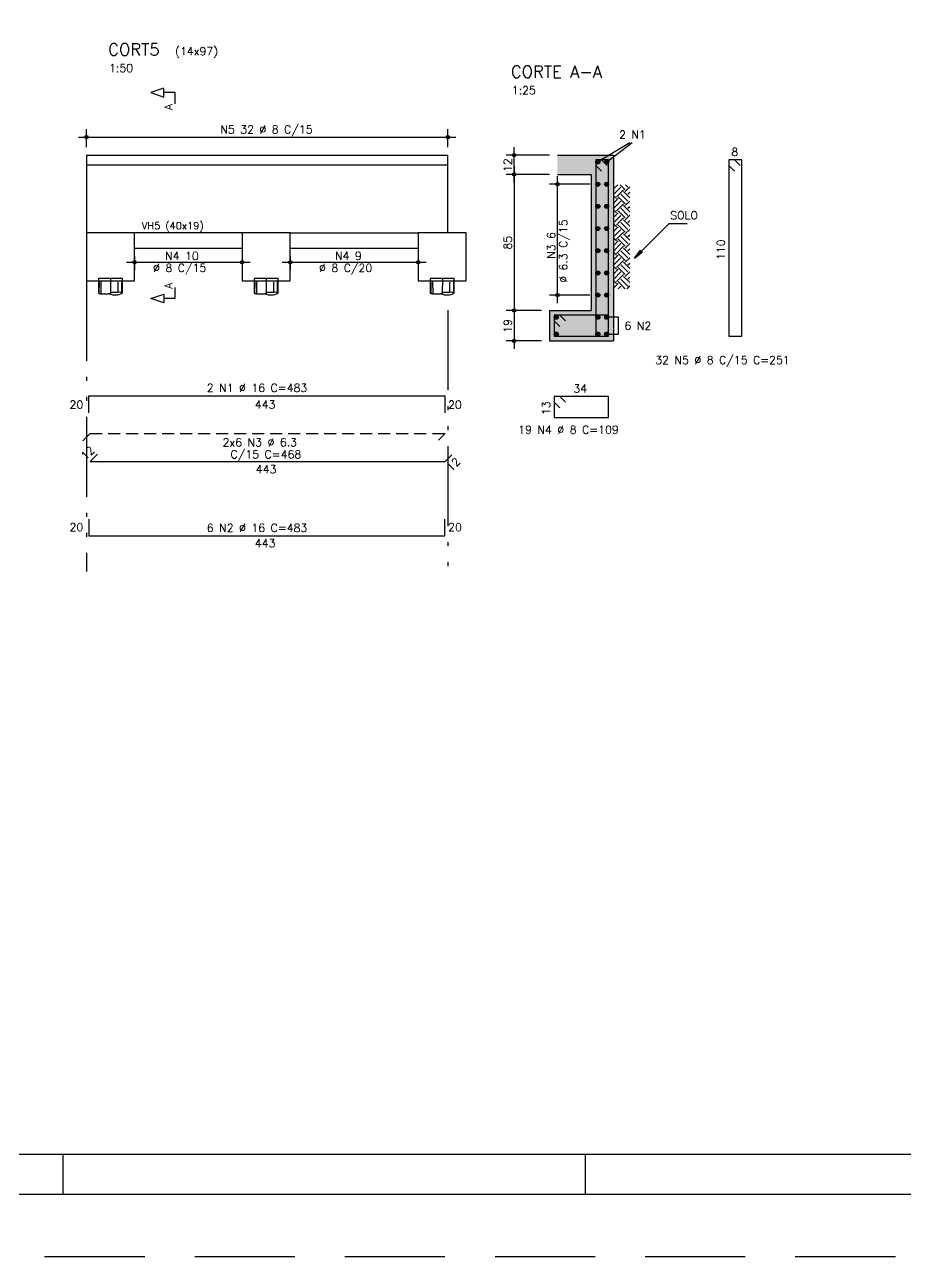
# Model space of a CAD drawing. Extents: x -1.9 to 86, y -1.2 to 61.3.
# Drawn here: x 20.05 to 42.05, y -1.19 to 29.58 of the extents above; entities that cross this region are included whole.
import ezdxf

# ---------------------------------------------------------------- set-up
doc = ezdxf.new("R2010")
doc.units = 0
doc.header["$MEASUREMENT"] = 0
for name, pattern in [('ESTILO_TQS_0001', [0.45, 0.3, -0.15]), ('ESTILO_TQS_0004', [3.3, 2, -0.4, 0.05, -0.4, 0.05, -0.4]), ('HIDDEN', [0.375, 0.25, -0.125])]:
    doc.linetypes.add(name, pattern=pattern)
doc.layers.get('0').update_dxf_attribs({"linetype": 'CONTINUOUS'})
doc.layers.get('Defpoints').update_dxf_attribs({"linetype": 'CONTINUOUS'})
for name, color, linetype in [('ARQ_FOLHA', 7, 'CONTINUOUS'), ('PENA_01', 1, 'CONTINUOUS'), ('PENA_02', 2, 'CONTINUOUS'), ('PENA_03', 3, 'CONTINUOUS'), ('PENA_04', 4, 'CONTINUOUS'), ('PENA_05', 5, 'CONTINUOUS'), ('PENA_06', 6, 'CONTINUOUS'), ('PENA_10', 253, 'CONTINUOUS')]:
    doc.layers.add(name, color=color, linetype=linetype)
doc.styles.get("Standard").update_dxf_attribs({"font": 'ROMANS.SHX'})

# ---------------------------------------------------------------- blocks, each defined once
blk = doc.blocks.new('FOLHA A1 - 841 X 594')
at = {"layer": 'ARQ_FOLHA', "color": 1}
for p, q in [((-631, 10), (-631, 0)), ((-500.5, 10), (-500.5, 0))]:
    blk.add_line(p, q, dxfattribs=at)
for points in [[(-841, 0), (0, 0), (0, 594), (-841, 594)], [(-816, 10), (-10, 10), (-10, 584), (-816, 584)]]:
    blk.add_lwpolyline(points, close=True, dxfattribs=at)
at = {"layer": 'Defpoints', "color": 8, "linetype": 'HIDDEN', "ltscale": 100}
blk.add_lwpolyline([(-860.5, 609.5), (-860.5, -15.5), (19.5, -15.5), (19.5, 609.5)], close=True, dxfattribs=at)
blk = doc.blocks.new('*U23')
blk.add_blockref('FOLHA A1 - 841 X 594', (0, 0))

msp = doc.modelspace()

# ---------------------------------------------------------------- linework, layer by layer
at = {"layer": 'PENA_01', "linetype": 'Continuous'}
for p, q in [((21.595, 26.522), (21.595, 26.974)), ((30.623, 26.522), (30.623, 26.974)), ((21.395, 26.774), (30.823, 26.774)), ((32.277, 25.642), (32.277, 26.522)), ((33.158, 26.322), (32.077, 26.322)), ((32.277, 26.042), (32.277, 22.242)), ((33.158, 25.842), (32.077, 25.842)), ((33.158, 25.842), (32.077, 25.842)), ((34.168, 25.597), (33.164, 25.597)), ((33.364, 22.626), (33.364, 25.797)), ((22.795, 23.802), (22.795, 23.445)), ((25.483, 23.802), (25.483, 23.445)), ((26.683, 23.802), (26.683, 23.445)), ((29.883, 23.802), (29.883, 23.445)), ((22.595, 23.645), (25.683, 23.645)), ((26.483, 23.645), (30.083, 23.645)), ((34.168, 22.826), (33.164, 22.826)), ((32.277, 22.642), (32.277, 21.482)), ((32.958, 22.442), (32.077, 22.442)), ((32.958, 22.442), (32.077, 22.442)), ((32.958, 21.682), (32.077, 21.682))]:
    msp.add_line(p, q, dxfattribs=at)
at = {"layer": 'PENA_01', "linetype": 'ESTILO_TQS_0004'}
for p, q in [((21.595, 23.182), (21.595, 15.923)), ((30.623, 22.45), (30.623, 15.923))]:
    msp.add_line(p, q, dxfattribs=at)
at = {"layer": 'PENA_01', "linetype": 'ESTILO_TQS_0001'}
for p, q in [((21.5, 19.183), (21.684, 19.366)), ((21.684, 19.366), (30.555, 19.366)), ((30.555, 19.366), (30.386, 19.197))]:
    msp.add_line(p, q, dxfattribs=at)
at = {"layer": 'PENA_02', "linetype": 'Continuous'}
for p, q in [((34.767, 25.571), (34.767, 25.571)), ((34.768, 25.572), (34.768, 25.572)), ((34.78, 25.496), (34.869, 25.585)), ((35.053, 25.46), (34.929, 25.585)), ((35.12, 25.526), (35.061, 25.585)), ((34.767, 25.482), (34.78, 25.496)), ((34.767, 25.35), (34.798, 25.381)), ((34.817, 25.254), (34.767, 25.305)), ((34.777, 25.515), (34.777, 25.515)), ((34.798, 25.381), (34.943, 25.526)), ((34.801, 25.358), (34.801, 25.358)), ((34.816, 25.266), (34.816, 25.266)), ((34.833, 25.239), (34.817, 25.254)), ((34.827, 25.189), (34.877, 25.239)), ((34.833, 25.283), (35.009, 25.46)), ((35.053, 25.106), (34.877, 25.283)), ((35.12, 25.173), (34.943, 25.349)), ((35.167, 25.258), (35.009, 25.416)), ((35.053, 25.416), (35.167, 25.529)), ((35.12, 25.349), (35.167, 25.396)), ((35.167, 25.479), (35.167, 25.479)), ((35.167, 25.347), (35.167, 25.347)), ((34.767, 25.217), (34.767, 25.217)), ((34.767, 25.129), (34.827, 25.189)), ((34.767, 24.996), (34.845, 25.075)), ((34.833, 24.885), (34.767, 24.951)), ((34.833, 24.929), (34.863, 24.96)), ((34.841, 25.097), (34.841, 25.097)), ((34.845, 25.075), (34.943, 25.173)), ((34.863, 24.96), (35.009, 25.106)), ((34.866, 24.941), (34.866, 24.941)), ((35.12, 24.819), (34.943, 24.996)), ((35.167, 24.905), (35.009, 25.062)), ((35.053, 25.062), (35.167, 25.175)), ((35.12, 24.996), (35.167, 25.043)), ((35.167, 25.126), (35.167, 25.126)), ((35.167, 24.993), (35.167, 24.993)), ((34.767, 24.775), (34.874, 24.883)), ((34.767, 24.863), (34.767, 24.863)), ((34.767, 24.643), (34.892, 24.768)), ((34.833, 24.576), (34.91, 24.653)), ((34.874, 24.883), (34.877, 24.885)), ((35.053, 24.753), (34.877, 24.929)), ((34.882, 24.836), (34.882, 24.836)), ((34.892, 24.768), (34.943, 24.819)), ((34.906, 24.679), (34.906, 24.679)), ((34.91, 24.653), (35.009, 24.753)), ((35.12, 24.465), (34.943, 24.642)), ((35.167, 24.551), (35.009, 24.708)), ((35.053, 24.708), (35.167, 24.822)), ((35.12, 24.642), (35.167, 24.689)), ((35.167, 24.772), (35.167, 24.772)), ((35.167, 24.64), (35.167, 24.64)), ((34.833, 24.532), (34.767, 24.598)), ((34.767, 24.422), (34.877, 24.532)), ((34.767, 24.51), (34.767, 24.51)), ((34.767, 24.289), (34.939, 24.462)), ((34.833, 24.222), (34.957, 24.347)), ((34.93, 24.523), (34.877, 24.576)), ((34.922, 24.577), (34.922, 24.577)), ((35.053, 24.399), (34.93, 24.523)), ((34.939, 24.462), (34.943, 24.465)), ((34.946, 24.418), (34.946, 24.418)), ((34.957, 24.347), (35.009, 24.399)), ((35.167, 24.198), (35.009, 24.355)), ((35.053, 24.355), (35.167, 24.468)), ((35.12, 24.289), (35.167, 24.335)), ((35.167, 24.419), (35.167, 24.419)), ((34.833, 24.178), (34.767, 24.244)), ((34.767, 24.068), (34.877, 24.178)), ((34.767, 24.156), (34.767, 24.156)), ((34.767, 23.935), (34.943, 24.112)), ((34.833, 23.869), (35.004, 24.04)), ((34.994, 24.105), (34.877, 24.222)), ((34.97, 24.262), (34.943, 24.289)), ((34.969, 24.27), (34.969, 24.27)), ((35.12, 24.112), (34.97, 24.262)), ((34.986, 24.155), (34.986, 24.155)), ((35.053, 24.046), (34.994, 24.105)), ((35.004, 24.04), (35.009, 24.046)), ((35.053, 24.001), (35.167, 24.114)), ((35.167, 24.286), (35.167, 24.286)), ((35.167, 24.065), (35.167, 24.065)), ((34.833, 23.825), (34.767, 23.891)), ((34.767, 23.714), (34.877, 23.825)), ((34.767, 23.803), (34.767, 23.803)), ((34.767, 23.582), (34.943, 23.758)), ((35.053, 23.692), (34.877, 23.869)), ((35.034, 23.844), (34.943, 23.935)), ((35.01, 24), (35.009, 24.001)), ((35.167, 23.844), (35.01, 24)), ((35.016, 23.964), (35.016, 23.964)), ((35.034, 23.849), (35.034, 23.849)), ((35.12, 23.758), (35.034, 23.844)), ((35.051, 23.734), (35.051, 23.734)), ((35.063, 23.657), (35.167, 23.761)), ((35.12, 23.935), (35.167, 23.982)), ((35.167, 23.933), (35.167, 23.933)), ((35.167, 23.712), (35.167, 23.712)), ((34.833, 23.471), (34.767, 23.537)), ((34.767, 23.361), (34.877, 23.471)), ((34.767, 23.449), (34.767, 23.449)), ((34.767, 23.228), (34.943, 23.405)), ((34.833, 23.515), (35.009, 23.692)), ((35.053, 23.338), (34.877, 23.515)), ((35.099, 23.426), (34.943, 23.582)), ((35.075, 23.583), (35.009, 23.648)), ((35.053, 23.648), (35.063, 23.657)), ((35.058, 23.687), (35.058, 23.687)), ((35.167, 23.491), (35.075, 23.583)), ((35.081, 23.542), (35.081, 23.542)), ((35.098, 23.428), (35.098, 23.428)), ((35.12, 23.405), (35.099, 23.426)), ((35.11, 23.351), (35.167, 23.407)), ((35.12, 23.582), (35.167, 23.628)), ((35.167, 23.579), (35.167, 23.579)), ((34.833, 23.118), (34.767, 23.183)), ((34.767, 23.007), (34.877, 23.118)), ((34.767, 23.096), (34.767, 23.096)), ((34.833, 23.162), (35.009, 23.338)), ((35.053, 22.985), (34.877, 23.162)), ((35.12, 23.051), (34.943, 23.228)), ((35.139, 23.165), (35.009, 23.294)), ((35.053, 23.294), (35.11, 23.351)), ((35.12, 23.228), (35.128, 23.236)), ((35.123, 23.269), (35.123, 23.269)), ((35.128, 23.236), (35.167, 23.275)), ((35.167, 23.137), (35.139, 23.165)), ((35.146, 23.121), (35.146, 23.121)), ((35.167, 23.358), (35.167, 23.358)), ((35.167, 23.225), (35.167, 23.225)), ((34.833, 22.985), (34.833, 22.985)), ((34.876, 22.985), (34.943, 23.051)), ((34.965, 22.985), (34.965, 22.985)), ((35.009, 22.985), (35.009, 22.985)), ((35.054, 22.985), (35.054, 22.985)), ((35.097, 22.985), (35.157, 23.045)), ((35.157, 23.045), (35.167, 23.054)), ((35.163, 23.008), (35.163, 23.008)), ((35.167, 23.004), (35.167, 23.004))]:
    msp.add_line(p, q, dxfattribs=at)
for centre, radius in [((21.595, 26.774), 0.0416), ((21.595, 26.774), 0.0208), ((30.623, 26.774), 0.0416), ((30.623, 26.774), 0.0208), ((32.277, 26.322), 0.04), ((32.277, 26.322), 0.02), ((32.277, 25.842), 0.04), ((32.277, 25.842), 0.04), ((32.277, 25.842), 0.02), ((32.277, 25.842), 0.02), ((33.364, 25.597), 0.0416), ((33.364, 25.597), 0.0208), ((22.795, 23.645), 0.0416), ((22.795, 23.645), 0.0208), ((25.483, 23.645), 0.0416), ((25.483, 23.645), 0.0208), ((26.683, 23.645), 0.0416), ((26.683, 23.645), 0.0208), ((29.883, 23.645), 0.0416), ((29.883, 23.645), 0.0208), ((33.364, 22.826), 0.0416), ((33.364, 22.826), 0.0208), ((32.277, 22.442), 0.04), ((32.277, 22.442), 0.04), ((32.277, 22.442), 0.02), ((32.277, 22.442), 0.02), ((32.277, 21.682), 0.04), ((32.277, 21.682), 0.02)]:
    msp.add_circle(centre, radius, dxfattribs=at)
at = {"layer": 'PENA_03', "linetype": 'Continuous'}
for p, q in [((34.361, 26.153), (35.164, 26.636)), ((34.585, 26.151), (35.229, 26.635)), ((21.595, 26.322), (21.595, 24.382)), ((21.595, 26.322), (30.623, 26.322)), ((21.595, 26.322), (21.595, 26.322)), ((30.623, 24.382), (30.623, 26.322)), ((30.623, 26.322), (30.623, 26.322)), ((33.358, 26.322), (34.758, 26.322)), ((33.358, 26.322), (33.358, 26.322)), ((34.758, 26.322), (34.758, 21.682)), ((21.595, 26.082), (30.623, 26.082)), ((33.358, 25.842), (34.198, 25.842)), ((33.358, 25.842), (33.358, 25.842)), ((33.358, 25.842), (33.358, 25.842)), ((34.198, 25.842), (34.198, 22.442)), ((34.368, 25.597), (34.368, 25.597)), ((22.795, 24.002), (25.483, 24.002)), ((22.795, 24.002), (22.795, 24.002)), ((25.483, 24.002), (25.483, 24.002)), ((26.683, 24.002), (26.683, 24.002)), ((29.883, 24.002), (29.883, 24.002)), ((21.845, 23.182), (22.545, 23.182)), ((22.495, 23.242), (21.895, 23.242)), ((21.895, 23.242), (21.895, 23.189)), ((21.895, 23.189), (21.895, 22.875)), ((21.902, 22.872), (21.906, 23.166)), ((21.915, 22.866), (21.921, 23.17)), ((21.964, 22.854), (21.961, 23.169)), ((22.196, 23.248), (22.195, 22.875)), ((22.387, 22.895), (22.386, 23.151)), ((22.48, 22.882), (22.48, 23.17)), ((22.491, 22.877), (22.491, 23.185)), ((22.495, 23.189), (22.495, 23.242)), ((22.495, 22.875), (22.495, 23.189)), ((25.733, 23.182), (26.433, 23.182)), ((26.383, 23.242), (25.783, 23.242)), ((25.783, 23.242), (25.783, 23.189)), ((25.783, 23.189), (25.783, 22.875)), ((25.79, 22.872), (25.794, 23.166)), ((25.803, 22.866), (25.809, 23.17)), ((25.852, 22.854), (25.849, 23.169)), ((26.084, 23.248), (26.083, 22.875)), ((26.275, 22.895), (26.274, 23.151)), ((26.368, 22.882), (26.368, 23.17)), ((26.379, 22.877), (26.379, 23.185)), ((26.383, 23.189), (26.383, 23.242)), ((26.383, 22.875), (26.383, 23.189)), ((30.133, 23.182), (30.833, 23.182)), ((30.783, 23.242), (30.183, 23.242)), ((30.183, 23.242), (30.183, 23.189)), ((30.183, 23.189), (30.183, 22.875)), ((30.19, 22.872), (30.194, 23.166)), ((30.203, 22.866), (30.209, 23.17)), ((30.252, 22.854), (30.249, 23.169)), ((30.484, 23.248), (30.483, 22.875)), ((30.675, 22.895), (30.674, 23.151)), ((30.768, 22.882), (30.768, 23.17)), ((30.779, 22.877), (30.779, 23.185)), ((30.783, 23.189), (30.783, 23.242)), ((30.783, 22.875), (30.783, 23.189)), ((34.368, 22.826), (34.368, 22.826)), ((33.158, 22.442), (33.158, 21.682)), ((33.158, 22.442), (34.198, 22.442)), ((33.158, 22.442), (33.158, 22.442)), ((33.158, 22.442), (33.158, 22.442)), ((33.158, 21.682), (34.758, 21.682)), ((33.158, 21.682), (33.158, 21.682))]:
    msp.add_line(p, q, dxfattribs=at)
for points in [[(23.806, 27.608), (23.806, 27.885), (23.529, 27.885), (23.529, 27.996), (23.206, 27.885), (23.529, 27.774), (23.529, 27.885)], [(22.795, 24.382), (21.595, 24.382), (21.595, 23.182), (22.795, 23.182), (22.795, 24.382)], [(25.483, 24.382), (22.795, 24.382)], [(26.683, 24.382), (25.483, 24.382), (25.483, 23.182), (26.683, 23.182), (26.683, 24.382)], [(26.683, 24.382), (29.883, 24.382)], [(31.083, 24.382), (29.883, 24.382), (29.883, 23.182), (31.083, 23.182), (31.083, 24.382)], [(36.597, 24.61), (36.144, 24.61), (35.285, 23.751), (35.437, 23.949), (35.285, 23.751), (35.483, 23.903)], [(26.683, 24.002), (29.883, 24.002)], [(21.895, 22.875), (21.909, 22.869), (21.922, 22.864), (21.94, 22.859), (21.971, 22.855), (22.133, 22.856), (22.162, 22.862), (22.176, 22.867), (22.195, 22.875)], [(22.495, 22.875), (22.482, 22.881), (22.469, 22.886), (22.451, 22.891), (22.42, 22.896), (22.387, 22.895), (22.229, 22.888), (22.214, 22.884), (22.195, 22.875)], [(23.805, 23.019), (23.805, 22.742), (23.528, 22.742), (23.528, 22.631), (23.205, 22.742), (23.528, 22.853), (23.528, 22.742)], [(25.783, 22.875), (25.797, 22.869), (25.81, 22.864), (25.828, 22.859), (25.859, 22.855), (26.021, 22.856), (26.05, 22.862), (26.064, 22.867), (26.083, 22.875)], [(26.383, 22.875), (26.37, 22.881), (26.357, 22.886), (26.339, 22.891), (26.308, 22.896), (26.275, 22.895), (26.117, 22.888), (26.102, 22.884), (26.083, 22.875)], [(30.183, 22.875), (30.197, 22.869), (30.21, 22.864), (30.228, 22.859), (30.259, 22.855), (30.421, 22.856), (30.45, 22.862), (30.464, 22.867), (30.483, 22.875)], [(30.783, 22.875), (30.77, 22.881), (30.757, 22.886), (30.739, 22.891), (30.708, 22.896), (30.675, 22.895), (30.517, 22.888), (30.502, 22.884), (30.483, 22.875)], [(34.588, 21.853), (34.888, 21.853), (34.888, 22.272), (34.588, 22.272)]]:
    msp.add_lwpolyline(points, dxfattribs=at)
for centre in [(34.368, 26.152), (34.588, 26.152), (34.368, 25.597), (34.588, 25.597), (34.368, 25.043), (34.588, 25.043), (34.368, 24.489), (34.588, 24.489), (34.368, 23.935), (34.588, 23.935), (34.368, 23.38), (34.588, 23.38), (34.368, 22.826), (34.588, 22.826), (33.328, 22.272), (34.368, 22.272), (34.588, 22.272), (33.328, 21.853), (34.368, 21.853), (34.588, 21.853)]:
    msp.add_circle(centre, 0.05, dxfattribs=at)
for centre in [(22.315, 23.215), (26.203, 23.215), (30.603, 23.215)]:
    msp.add_arc(centre, 0.385, 246.6344, 297.9627, dxfattribs=at)
for points in [[(34.418, 26.152), (34.343, 26.195), (34.321, 26.169)], [(34.418, 26.152), (34.321, 26.169), (34.321, 26.134)], [(34.418, 26.152), (34.377, 26.201), (34.343, 26.195)], [(34.418, 26.152), (34.406, 26.184), (34.377, 26.201)], [(34.638, 26.152), (34.563, 26.195), (34.541, 26.169)], [(34.638, 26.152), (34.541, 26.169), (34.541, 26.134)], [(34.638, 26.152), (34.597, 26.201), (34.563, 26.195)], [(34.638, 26.152), (34.626, 26.184), (34.597, 26.201)], [(34.418, 26.152), (34.321, 26.134), (34.343, 26.108)], [(34.418, 26.152), (34.343, 26.108), (34.377, 26.102)], [(34.418, 26.152), (34.377, 26.102), (34.406, 26.119)], [(34.418, 26.152), (34.406, 26.119), (34.418, 26.152)], [(34.638, 26.152), (34.541, 26.134), (34.563, 26.108)], [(34.638, 26.152), (34.563, 26.108), (34.597, 26.102)], [(34.638, 26.152), (34.597, 26.102), (34.626, 26.119)], [(34.638, 26.152), (34.626, 26.119), (34.638, 26.152)], [(34.418, 25.597), (34.343, 25.641), (34.321, 25.614)], [(34.418, 25.597), (34.321, 25.614), (34.321, 25.58)], [(34.418, 25.597), (34.321, 25.58), (34.343, 25.554)], [(34.418, 25.597), (34.377, 25.647), (34.343, 25.641)], [(34.418, 25.597), (34.343, 25.554), (34.377, 25.548)], [(34.418, 25.597), (34.406, 25.629), (34.377, 25.647)], [(34.418, 25.597), (34.377, 25.548), (34.406, 25.565)], [(34.418, 25.597), (34.406, 25.565), (34.418, 25.597)], [(34.638, 25.597), (34.563, 25.641), (34.541, 25.614)], [(34.638, 25.597), (34.541, 25.614), (34.541, 25.58)], [(34.638, 25.597), (34.541, 25.58), (34.563, 25.554)], [(34.638, 25.597), (34.597, 25.647), (34.563, 25.641)], [(34.638, 25.597), (34.563, 25.554), (34.597, 25.548)], [(34.638, 25.597), (34.626, 25.629), (34.597, 25.647)], [(34.638, 25.597), (34.597, 25.548), (34.626, 25.565)], [(34.638, 25.597), (34.626, 25.565), (34.638, 25.597)], [(34.418, 25.043), (34.343, 25.086), (34.321, 25.06)], [(34.418, 25.043), (34.321, 25.06), (34.321, 25.026)], [(34.418, 25.043), (34.321, 25.026), (34.343, 25)], [(34.418, 25.043), (34.377, 25.092), (34.343, 25.086)], [(34.418, 25.043), (34.343, 25), (34.377, 24.994)], [(34.418, 25.043), (34.406, 25.075), (34.377, 25.092)], [(34.418, 25.043), (34.377, 24.994), (34.406, 25.011)], [(34.418, 25.043), (34.406, 25.011), (34.418, 25.043)], [(34.638, 25.043), (34.563, 25.086), (34.541, 25.06)], [(34.638, 25.043), (34.541, 25.06), (34.541, 25.026)], [(34.638, 25.043), (34.541, 25.026), (34.563, 25)], [(34.638, 25.043), (34.597, 25.092), (34.563, 25.086)], [(34.638, 25.043), (34.563, 25), (34.597, 24.994)], [(34.638, 25.043), (34.626, 25.075), (34.597, 25.092)], [(34.638, 25.043), (34.597, 24.994), (34.626, 25.011)], [(34.638, 25.043), (34.626, 25.011), (34.638, 25.043)], [(34.418, 24.489), (34.343, 24.532), (34.321, 24.506)], [(34.418, 24.489), (34.321, 24.506), (34.321, 24.472)], [(34.418, 24.489), (34.321, 24.472), (34.343, 24.446)], [(34.418, 24.489), (34.377, 24.538), (34.343, 24.532)], [(34.418, 24.489), (34.343, 24.446), (34.377, 24.44)], [(34.418, 24.489), (34.406, 24.521), (34.377, 24.538)], [(34.418, 24.489), (34.377, 24.44), (34.406, 24.457)], [(34.418, 24.489), (34.406, 24.457), (34.418, 24.489)], [(34.638, 24.489), (34.563, 24.532), (34.541, 24.506)], [(34.638, 24.489), (34.541, 24.506), (34.541, 24.472)], [(34.638, 24.489), (34.541, 24.472), (34.563, 24.446)], [(34.638, 24.489), (34.597, 24.538), (34.563, 24.532)], [(34.638, 24.489), (34.563, 24.446), (34.597, 24.44)], [(34.638, 24.489), (34.626, 24.521), (34.597, 24.538)], [(34.638, 24.489), (34.597, 24.44), (34.626, 24.457)], [(34.638, 24.489), (34.626, 24.457), (34.638, 24.489)], [(34.418, 23.935), (34.343, 23.978), (34.321, 23.952)], [(34.418, 23.935), (34.321, 23.952), (34.321, 23.918)], [(34.418, 23.935), (34.321, 23.918), (34.343, 23.891)], [(34.418, 23.935), (34.377, 23.984), (34.343, 23.978)], [(34.418, 23.935), (34.343, 23.891), (34.377, 23.885)], [(34.418, 23.935), (34.406, 23.967), (34.377, 23.984)], [(34.418, 23.935), (34.377, 23.885), (34.406, 23.903)], [(34.418, 23.935), (34.406, 23.903), (34.418, 23.935)], [(34.638, 23.935), (34.563, 23.978), (34.541, 23.952)], [(34.638, 23.935), (34.541, 23.952), (34.541, 23.918)], [(34.638, 23.935), (34.541, 23.918), (34.563, 23.891)], [(34.638, 23.935), (34.597, 23.984), (34.563, 23.978)], [(34.638, 23.935), (34.563, 23.891), (34.597, 23.885)], [(34.638, 23.935), (34.626, 23.967), (34.597, 23.984)], [(34.638, 23.935), (34.597, 23.885), (34.626, 23.903)], [(34.638, 23.935), (34.626, 23.903), (34.638, 23.935)], [(34.418, 23.38), (34.343, 23.424), (34.321, 23.398)], [(34.418, 23.38), (34.321, 23.398), (34.321, 23.363)], [(34.418, 23.38), (34.377, 23.43), (34.343, 23.424)], [(34.418, 23.38), (34.406, 23.413), (34.377, 23.43)], [(34.638, 23.38), (34.563, 23.424), (34.541, 23.398)], [(34.638, 23.38), (34.541, 23.398), (34.541, 23.363)], [(34.638, 23.38), (34.597, 23.43), (34.563, 23.424)], [(34.638, 23.38), (34.626, 23.413), (34.597, 23.43)], [(34.418, 23.38), (34.321, 23.363), (34.343, 23.337)], [(34.418, 23.38), (34.343, 23.337), (34.377, 23.331)], [(34.418, 23.38), (34.377, 23.331), (34.406, 23.348)], [(34.418, 23.38), (34.406, 23.348), (34.418, 23.38)], [(34.638, 23.38), (34.541, 23.363), (34.563, 23.337)], [(34.638, 23.38), (34.563, 23.337), (34.597, 23.331)], [(34.638, 23.38), (34.597, 23.331), (34.626, 23.348)], [(34.638, 23.38), (34.626, 23.348), (34.638, 23.38)], [(34.418, 22.826), (34.343, 22.87), (34.321, 22.843)], [(34.418, 22.826), (34.321, 22.843), (34.321, 22.809)], [(34.418, 22.826), (34.321, 22.809), (34.343, 22.783)], [(34.418, 22.826), (34.377, 22.875), (34.343, 22.87)], [(34.418, 22.826), (34.343, 22.783), (34.377, 22.777)], [(34.418, 22.826), (34.406, 22.858), (34.377, 22.875)], [(34.418, 22.826), (34.377, 22.777), (34.406, 22.794)], [(34.418, 22.826), (34.406, 22.794), (34.418, 22.826)], [(34.638, 22.826), (34.563, 22.87), (34.541, 22.843)], [(34.638, 22.826), (34.541, 22.843), (34.541, 22.809)], [(34.638, 22.826), (34.541, 22.809), (34.563, 22.783)], [(34.638, 22.826), (34.597, 22.875), (34.563, 22.87)], [(34.638, 22.826), (34.563, 22.783), (34.597, 22.777)], [(34.638, 22.826), (34.626, 22.858), (34.597, 22.875)], [(34.638, 22.826), (34.597, 22.777), (34.626, 22.794)], [(34.638, 22.826), (34.626, 22.794), (34.638, 22.826)], [(33.378, 22.272), (33.303, 22.315), (33.281, 22.289)], [(33.378, 22.272), (33.281, 22.289), (33.281, 22.255)], [(33.378, 22.272), (33.281, 22.255), (33.303, 22.229)], [(33.378, 22.272), (33.337, 22.321), (33.303, 22.315)], [(33.378, 22.272), (33.303, 22.229), (33.337, 22.223)], [(33.378, 22.272), (33.366, 22.304), (33.337, 22.321)], [(33.378, 22.272), (33.337, 22.223), (33.366, 22.24)], [(33.378, 22.272), (33.366, 22.24), (33.378, 22.272)], [(34.418, 22.272), (34.343, 22.315), (34.321, 22.289)], [(34.418, 22.272), (34.321, 22.289), (34.321, 22.255)], [(34.418, 22.272), (34.321, 22.255), (34.343, 22.229)], [(34.418, 22.272), (34.377, 22.321), (34.343, 22.315)], [(34.418, 22.272), (34.343, 22.229), (34.377, 22.223)], [(34.418, 22.272), (34.406, 22.304), (34.377, 22.321)], [(34.418, 22.272), (34.377, 22.223), (34.406, 22.24)], [(34.418, 22.272), (34.406, 22.24), (34.418, 22.272)], [(34.638, 22.272), (34.563, 22.315), (34.541, 22.289)], [(34.638, 22.272), (34.541, 22.289), (34.541, 22.255)], [(34.638, 22.272), (34.541, 22.255), (34.563, 22.229)], [(34.638, 22.272), (34.597, 22.321), (34.563, 22.315)], [(34.638, 22.272), (34.563, 22.229), (34.597, 22.223)], [(34.638, 22.272), (34.626, 22.304), (34.597, 22.321)], [(34.638, 22.272), (34.597, 22.223), (34.626, 22.24)], [(34.638, 22.272), (34.626, 22.24), (34.638, 22.272)], [(33.378, 21.853), (33.303, 21.896), (33.281, 21.87)], [(33.378, 21.853), (33.281, 21.87), (33.281, 21.835)], [(33.378, 21.853), (33.337, 21.902), (33.303, 21.896)], [(33.378, 21.853), (33.366, 21.885), (33.337, 21.902)], [(34.418, 21.853), (34.343, 21.896), (34.321, 21.87)], [(34.418, 21.853), (34.321, 21.87), (34.321, 21.835)], [(34.418, 21.853), (34.377, 21.902), (34.343, 21.896)], [(34.418, 21.853), (34.406, 21.885), (34.377, 21.902)], [(34.638, 21.853), (34.563, 21.896), (34.541, 21.87)], [(34.638, 21.853), (34.541, 21.87), (34.541, 21.835)], [(34.638, 21.853), (34.597, 21.902), (34.563, 21.896)], [(34.638, 21.853), (34.626, 21.885), (34.597, 21.902)], [(33.378, 21.853), (33.281, 21.835), (33.303, 21.809)], [(33.378, 21.853), (33.303, 21.809), (33.337, 21.803)], [(33.378, 21.853), (33.337, 21.803), (33.366, 21.82)], [(33.378, 21.853), (33.366, 21.82), (33.378, 21.853)], [(34.418, 21.853), (34.321, 21.835), (34.343, 21.809)], [(34.418, 21.853), (34.343, 21.809), (34.377, 21.803)], [(34.418, 21.853), (34.377, 21.803), (34.406, 21.82)], [(34.418, 21.853), (34.406, 21.82), (34.418, 21.853)], [(34.638, 21.853), (34.541, 21.835), (34.563, 21.809)], [(34.638, 21.853), (34.563, 21.809), (34.597, 21.803)], [(34.638, 21.853), (34.597, 21.803), (34.626, 21.82)], [(34.638, 21.853), (34.626, 21.82), (34.638, 21.853)]]:
    msp.add_solid(points, dxfattribs=at)
at = {"layer": 'PENA_04', "linetype": 'Continuous'}
for p, q in [((34.458, 26.202), (34.318, 26.202)), ((34.318, 26.202), (34.318, 21.802)), ((34.638, 26.202), (34.318, 26.202)), ((34.318, 26.202), (34.318, 26.062)), ((34.598, 26.062), (34.458, 26.202)), ((34.638, 21.802), (34.638, 26.202)), ((34.318, 26.062), (34.458, 25.922)), ((33.418, 22.323), (33.278, 22.323)), ((33.278, 22.323), (33.278, 21.803)), ((34.638, 22.323), (33.278, 22.323)), ((33.278, 22.323), (33.278, 22.183)), ((33.278, 22.183), (33.418, 22.043)), ((33.558, 22.183), (33.418, 22.323)), ((34.638, 21.803), (34.638, 22.323)), ((33.278, 21.803), (34.638, 21.803)), ((34.318, 21.802), (34.638, 21.802))]:
    msp.add_line(p, q, dxfattribs=at)
at = {"layer": 'PENA_05', "linetype": 'Continuous'}
for p, q in [((37.782, 26.202), (37.642, 26.202)), ((37.642, 26.202), (37.642, 21.802)), ((37.962, 26.202), (37.642, 26.202)), ((37.642, 26.202), (37.642, 26.062)), ((37.922, 26.062), (37.782, 26.202)), ((37.962, 21.802), (37.962, 26.202)), ((37.642, 26.062), (37.782, 25.922)), ((37.642, 21.802), (37.962, 21.802)), ((21.655, 19.887), (21.655, 20.307)), ((21.655, 20.307), (30.543, 20.307)), ((30.543, 20.307), (30.543, 19.887)), ((33.418, 20.288), (33.278, 20.288)), ((33.278, 20.288), (33.278, 19.768)), ((34.638, 20.288), (33.278, 20.288)), ((33.278, 20.288), (33.278, 20.148)), ((33.278, 20.148), (33.418, 20.008)), ((33.558, 20.148), (33.418, 20.288)), ((34.638, 19.768), (34.638, 20.288)), ((33.278, 19.768), (34.638, 19.768)), ((21.868, 18.85), (21.684, 18.666)), ((30.555, 18.666), (30.725, 18.836)), ((21.684, 18.666), (30.555, 18.666)), ((21.655, 17.229), (21.655, 16.809)), ((30.545, 16.809), (30.545, 17.229)), ((21.655, 16.809), (30.545, 16.809))]:
    msp.add_line(p, q, dxfattribs=at)
at = {"layer": 'PENA_10', "linetype": 'Continuous'}
for points in [[(33.358, 25.842), (33.358, 26.322), (34.198, 25.842)], [(33.358, 26.322), (34.758, 26.322), (34.198, 25.842)], [(34.198, 25.842), (34.758, 26.322), (34.198, 22.442)], [(34.758, 26.322), (34.758, 21.682), (34.198, 22.442)], [(34.758, 26.322), (34.758, 22.442), (34.758, 21.682)], [(34.198, 22.442), (34.758, 21.682), (33.158, 21.682)], [(33.158, 21.682), (33.158, 22.442), (34.198, 22.442)]]:
    msp.add_solid(points, dxfattribs=at)

# ---------------------------------------------------------------- block references
at = {"xscale": 0.09999999999999938, "yscale": 0.09999999999999938, "zscale": 0.09999999999999938}
msp.add_blockref('*U23', (84.1, 0.356), dxfattribs=at)

# ---------------------------------------------------------------- texts
at = {"layer": 'PENA_01', "linetype": 'Continuous'}
for s, p in [('(14x97)', (23.81, 28.82)), ('1:50', (22.159, 28.398)), ('1:25', (32.219, 27.843))]:
    msp.add_text(s, height=0.2, dxfattribs=at).set_placement(p)
at = {"layer": 'PENA_03', "linetype": 'Continuous'}
for s, height, p in [('CORTE A-A', 0.3, (32.197, 28.258)), ('N5 32 %%c 8 C/15', 0.2, (24.938, 26.864)), ('2 N1', 0.2, (34.897, 26.736)), ('8', 0.2, (37.702, 26.302)), ('VH5 (40x19)', 0.18, (22.976, 24.47)), ('SOLO', 0.2, (36.176, 24.72)), ('N4 10', 0.2, (23.559, 23.705)), ('N4 9', 0.2, (27.803, 23.705)), ('%%c 8 C/15', 0.2, (23.259, 23.405)), ('%%c 8 C/20', 0.2, (27.403, 23.405)), ('6 N2', 0.2, (35.035, 21.959)), ('32 N5 %%c 8 C/15 C=251', 0.2, (35.802, 21.102)), ('2 N1 %%c 16 C=483', 0.2, (24.599, 20.407)), ('34', 0.2, (33.758, 20.388)), ('20', 0.2, (21.171, 19.989)), ('443', 0.2, (25.799, 19.991)), ('20', 0.2, (30.627, 19.989)), ('19 N4 %%c 8 C=109', 0.2, (32.379, 19.362)), ('2x6 N3 %%c 6.3', 0.2, (24.994, 19.046)), ('C/15 C=468', 0.2, (25.194, 18.746)), ('443', 0.2, (25.826, 18.373)), ('20', 0.2, (21.171, 16.927)), ('6 N2 %%c 16 C=483', 0.2, (24.6, 16.909)), ('20', 0.2, (30.629, 16.927)), ('443', 0.2, (25.8, 16.525))]:
    msp.add_text(s, height=height, dxfattribs=at).set_placement(p)
for s, rotation, p in [('A', 90, (23.746, 27.448)), ('12', 90, (32.217, 25.902)), ('%%c 6.3 C/15', 90, (33.604, 23.132)), ('N3 6', 90, (33.304, 23.732)), ('85', 90, (32.217, 23.962)), ('110', 90, (37.542, 23.702)), ('A', 90, (23.745, 22.979)), ('19', 90, (32.217, 21.882)), ('13', 90, (33.178, 19.828)), ('12', 45, (21.574, 18.689)), ('12', 45, (30.707, 18.403))]:
    msp.add_text(s, height=0.2, rotation=rotation, dxfattribs=at).set_placement(p)
at = {"layer": 'PENA_06', "linetype": 'Continuous'}
msp.add_text('CORT5', height=0.3, dxfattribs=at).set_placement((22.137, 28.813))

doc.saveas('drawing.dxf')
